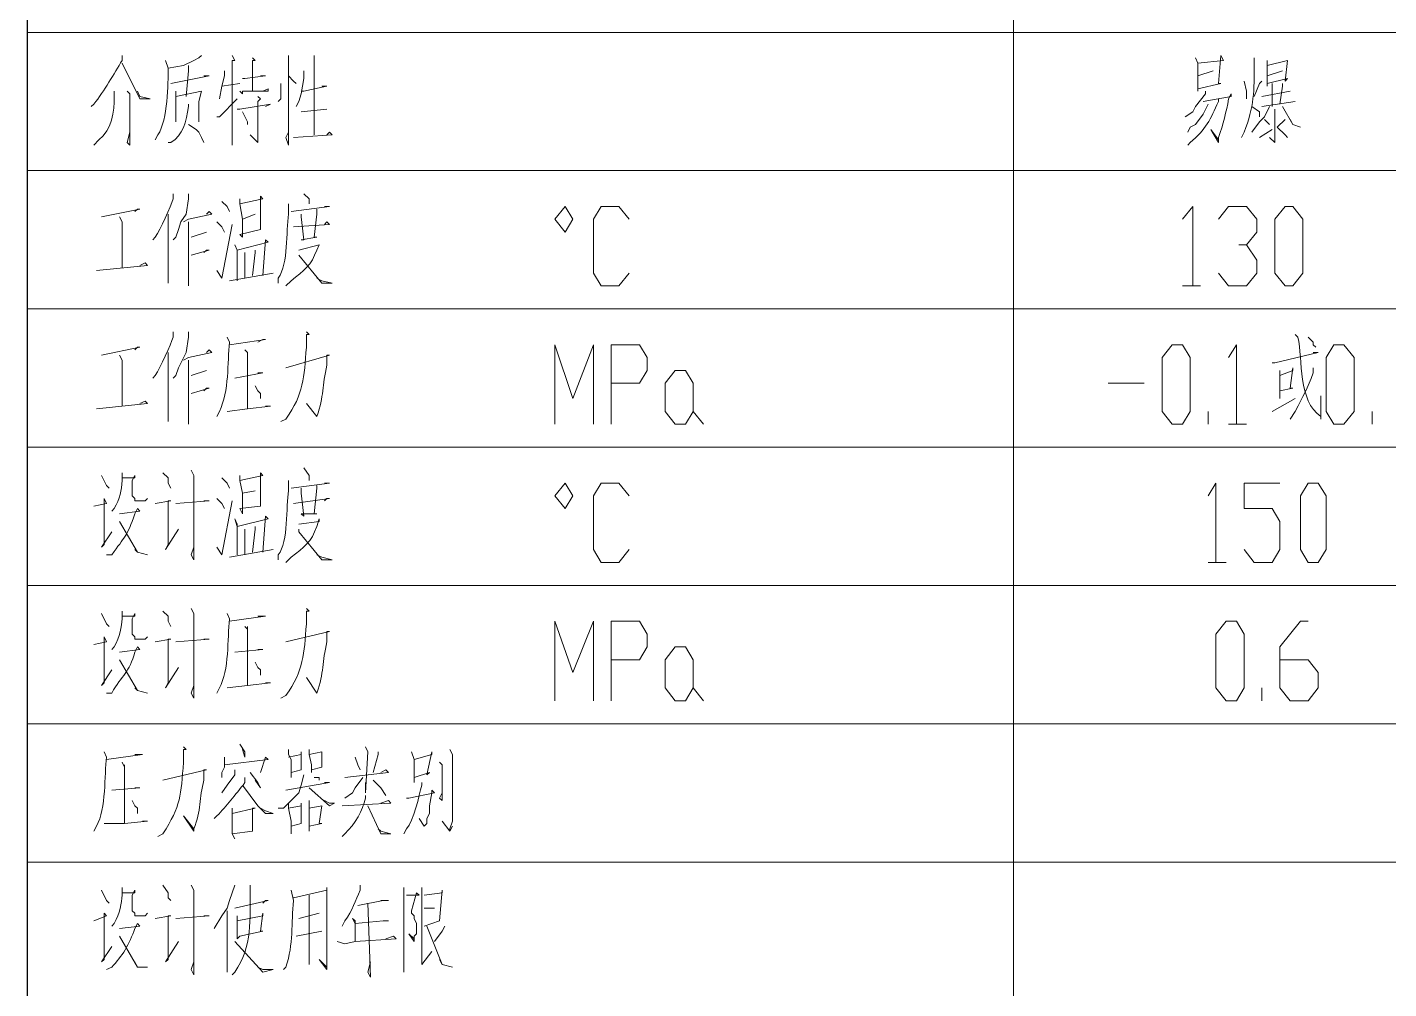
# Model space of a CAD drawing. Header units: millimetres. Extents: x 1435 to 2259, y 1083 to 2249.
# Drawn here: x 2074.3 to 2170, y 2110.7 to 2178.3 of the extents above; entities that cross this region are included whole.
import ezdxf

# ---------------------------------------------------------------- set-up
doc = ezdxf.new("R2010")
doc.units = ezdxf.units.MM
doc.layers.add('1', color=7, linetype='Continuous')

msp = doc.modelspace()

# ---------------------------------------------------------------- linework, layer by layer
at = {"layer": '1', "color": 0, "lineweight": 25}
msp.add_lwpolyline([(2240.665, 1828.579), (2240.665, 2230.699), (2074.345, 2230.699), (2074.345, 1760.539)], dxfattribs=at)
at = {"layer": '1', "color": 0, "lineweight": 9}
for points in [[(2143.645, 2197.399), (2143.645, 1838.299)], [(2240.665, 2177.959), (2074.345, 2177.959)], [(2081.005, 2175.799), (2082.265, 2173.279), (2082.985, 2173.279), (2082.265, 2173.459), (2082.085, 2173.819)], [(2086.585, 2176.339), (2086.405, 2176.159), (2086.045, 2175.979), (2085.325, 2175.619), (2084.245, 2175.439)], [(2085.685, 2175.619), (2085.685, 2175.259), (2085.505, 2173.459)], [(2088.745, 2176.339), (2088.925, 2175.979), (2088.745, 2175.979), (2088.745, 2170.039), (2088.745, 2170.579), (2088.745, 2170.939)], [(2090.185, 2176.159), (2090.365, 2175.979), (2090.185, 2175.979), (2090.185, 2173.819)], [(2092.705, 2176.339), (2092.705, 2175.979), (2092.705, 2170.039), (2092.525, 2170.579), (2092.705, 2170.939)], [(2094.505, 2176.339), (2094.505, 2175.979), (2094.505, 2170.759)], [(2156.425, 2176.159), (2156.605, 2175.799), (2156.605, 2173.819), (2156.605, 2173.999), (2158.225, 2174.359), (2158.045, 2174.359), (2158.225, 2176.339), (2158.405, 2175.979), (2156.605, 2175.799)], [(2161.465, 2175.979), (2161.465, 2175.619), (2161.465, 2174.179)], [(2161.465, 2175.619), (2162.905, 2175.979), (2162.905, 2175.979), (2162.725, 2174.539), (2162.905, 2174.719), (2161.465, 2174.359)], [(2084.425, 2174.359), (2087.125, 2174.899), (2086.945, 2174.899), (2086.765, 2174.899)], [(2088.205, 2175.259), (2088.205, 2174.899), (2088.025, 2174.179), (2087.845, 2173.279)], [(2089.465, 2174.719), (2089.465, 2174.719), (2089.645, 2174.719), (2091.085, 2174.899), (2090.905, 2174.899), (2090.725, 2174.899)], [(2092.705, 2174.899), (2093.065, 2174.539), (2093.245, 2174.359)], [(2093.785, 2175.259), (2093.785, 2174.719), (2093.605, 2173.639), (2093.425, 2173.099), (2093.245, 2172.739)], [(2156.605, 2174.899), (2157.685, 2175.259)], [(2161.465, 2174.899), (2162.545, 2175.259)], [(2081.365, 2173.819), (2081.545, 2173.639), (2081.545, 2170.039), (2081.365, 2170.219), (2081.545, 2170.939)], [(2084.785, 2173.819), (2084.785, 2173.459), (2084.785, 2171.659), (2084.785, 2172.199)], [(2084.785, 2173.459), (2086.585, 2173.819), (2086.585, 2173.819), (2086.405, 2173.099), (2086.405, 2172.379), (2086.405, 2172.019), (2086.405, 2171.659), (2086.405, 2171.839), (2086.405, 2172.199)], [(2088.025, 2174.179), (2089.285, 2174.359)], [(2089.285, 2173.819), (2089.465, 2173.639), (2089.465, 2173.819), (2091.265, 2173.819), (2091.265, 2173.999), (2090.905, 2173.819)], [(2092.165, 2174.359), (2092.165, 2173.639), (2092.165, 2173.279), (2091.985, 2173.099)], [(2093.605, 2173.819), (2093.785, 2173.819), (2095.405, 2174.179), (2095.225, 2174.179), (2095.045, 2174.179)], [(2157.145, 2173.819), (2157.145, 2173.639), (2156.425, 2172.739), (2156.245, 2172.379), (2155.705, 2172.019)], [(2159.845, 2174.539), (2160.025, 2173.819), (2160.025, 2173.639), (2160.025, 2173.279)], [(2161.105, 2174.539), (2160.925, 2174.359), (2160.565, 2173.459)], [(2163.085, 2173.819), (2161.105, 2173.459)], [(2161.825, 2174.359), (2161.825, 2174.179), (2161.825, 2172.739)], [(2162.545, 2174.359), (2162.545, 2174.179), (2162.365, 2172.919)], [(2087.665, 2172.019), (2087.845, 2172.019), (2089.105, 2173.279)], [(2089.105, 2172.559), (2089.105, 2172.559), (2089.285, 2172.559), (2091.445, 2172.919), (2091.445, 2172.919), (2091.085, 2172.739)], [(2090.545, 2173.459), (2090.725, 2173.279), (2090.545, 2173.099), (2090.545, 2170.579), (2090.545, 2170.219), (2090.545, 2170.219), (2090.005, 2170.759), (2090.545, 2170.219), (2090.545, 2170.399)], [(2157.325, 2172.919), (2157.325, 2172.919), (2156.965, 2172.199), (2156.425, 2171.479), (2156.065, 2171.299), (2155.885, 2170.939)], [(2160.385, 2172.739), (2160.925, 2172.379), (2160.925, 2172.019)], [(2161.645, 2172.739), (2161.285, 2172.019), (2161.285, 2172.019), (2160.925, 2171.659), (2160.385, 2170.939)], [(2161.105, 2172.739), (2163.445, 2173.099)], [(2162.545, 2172.739), (2163.265, 2171.479), (2163.805, 2171.299), (2163.265, 2171.479), (2163.085, 2171.839)], [(2089.465, 2172.379), (2089.825, 2171.659), (2089.825, 2171.479)], [(2093.605, 2172.379), (2095.405, 2172.559)], [(2161.285, 2171.839), (2161.645, 2171.479)], [(2162.005, 2172.559), (2162.005, 2172.379), (2162.005, 2170.219), (2161.645, 2170.579), (2162.005, 2170.219)], [(2162.725, 2171.839), (2162.185, 2171.299), (2162.725, 2170.759), (2162.905, 2170.579)], [(2085.685, 2171.479), (2086.225, 2171.119), (2086.405, 2170.939), (2086.585, 2170.579), (2086.765, 2170.219)], [(2093.065, 2170.579), (2095.765, 2170.759), (2095.585, 2170.939), (2095.405, 2170.759)], [(2160.925, 2170.579), (2161.825, 2171.119)], [(2240.665, 2168.239), (2074.345, 2168.239)], [(2085.685, 2166.619), (2085.685, 2166.259), (2085.505, 2165.179), (2085.145, 2164.639), (2084.965, 2164.099), (2084.785, 2163.559), (2084.605, 2163.379)], [(2088.025, 2166.079), (2088.385, 2165.719), (2088.565, 2165.359)], [(2089.285, 2166.259), (2089.285, 2165.899), (2089.465, 2164.819), (2089.465, 2163.559), (2089.285, 2163.739), (2090.725, 2164.099), (2090.725, 2164.099), (2090.725, 2166.439), (2090.905, 2166.259), (2089.285, 2165.899)], [(2093.785, 2166.619), (2094.145, 2166.259), (2094.145, 2165.899)], [(2079.565, 2164.999), (2082.265, 2165.539), (2082.085, 2165.539), (2081.905, 2165.359)], [(2084.245, 2165.179), (2084.245, 2160.319), (2084.245, 2160.859), (2084.245, 2161.219)], [(2085.325, 2164.639), (2085.685, 2164.819), (2087.305, 2165.179), (2087.125, 2165.359), (2086.945, 2165.179)], [(2089.465, 2164.819), (2090.365, 2165.179)], [(2092.885, 2165.359), (2095.585, 2165.719), (2095.405, 2165.719), (2095.225, 2165.719)], [(2093.605, 2165.179), (2093.605, 2164.999), (2093.785, 2163.379), (2093.605, 2163.379), (2094.685, 2163.559), (2094.505, 2163.559), (2094.685, 2165.179), (2094.685, 2165.539)], [(2111.425, 2164.819), (2112.145, 2165.719), (2112.685, 2164.819), (2112.145, 2163.919), (2111.425, 2164.819)], [(2116.645, 2161.039), (2115.925, 2160.139), (2114.665, 2160.139), (2114.125, 2161.039), (2114.125, 2164.819), (2114.665, 2165.719), (2115.925, 2165.719), (2116.645, 2164.819)], [(2155.525, 2164.819), (2156.245, 2165.719), (2156.245, 2160.139)], [(2158.045, 2164.819), (2158.765, 2165.719), (2160.025, 2165.719), (2160.745, 2164.819), (2160.745, 2163.919), (2160.025, 2163.019), (2159.485, 2163.019)], [(2162.725, 2160.139), (2162.005, 2161.039), (2162.005, 2164.819), (2162.725, 2165.719), (2163.265, 2165.719), (2163.985, 2164.819), (2163.985, 2161.039), (2163.265, 2160.139), (2162.725, 2160.139)], [(2080.825, 2164.999), (2081.005, 2164.639), (2081.005, 2161.399)], [(2085.685, 2164.639), (2085.685, 2161.939), (2085.685, 2160.859), (2085.685, 2160.139), (2085.685, 2161.219)], [(2087.665, 2164.639), (2088.025, 2164.279), (2088.205, 2163.919)], [(2087.665, 2161.219), (2088.025, 2160.679), (2088.745, 2164.459)], [(2093.065, 2164.279), (2095.585, 2164.459), (2095.405, 2164.639), (2095.225, 2164.459)], [(2085.865, 2163.559), (2086.945, 2163.919)], [(2090.905, 2160.859), (2091.085, 2163.379), (2091.265, 2163.199), (2089.105, 2162.659), (2088.925, 2163.019), (2089.105, 2162.659), (2089.105, 2160.499)], [(2085.865, 2162.299), (2087.125, 2162.659), (2086.945, 2162.659), (2086.765, 2162.479)], [(2089.645, 2160.679), (2089.645, 2162.479), (2089.645, 2162.479)], [(2090.365, 2162.659), (2090.365, 2162.479), (2090.185, 2160.859)], [(2093.425, 2162.299), (2093.425, 2162.299), (2095.045, 2160.319), (2095.765, 2160.319), (2095.765, 2160.319), (2095.045, 2160.499), (2094.685, 2160.679)], [(2160.025, 2163.019), (2160.745, 2161.939), (2160.745, 2161.039), (2160.025, 2160.139), (2158.765, 2160.139), (2158.045, 2161.039)], [(2079.205, 2161.219), (2082.805, 2161.579), (2082.625, 2161.759), (2082.265, 2161.579)], [(2088.565, 2160.499), (2091.625, 2161.039)], [(2155.525, 2160.139), (2156.785, 2160.139)], [(2240.665, 2158.519), (2074.345, 2158.519)], [(2085.685, 2156.899), (2085.685, 2156.539), (2085.505, 2155.459), (2084.965, 2154.379), (2084.785, 2153.839), (2084.605, 2153.659)], [(2164.345, 2156.539), (2164.705, 2156.179), (2164.705, 2155.999), (2164.885, 2155.819)], [(2079.565, 2155.279), (2082.265, 2155.819), (2082.085, 2155.819), (2081.905, 2155.639)], [(2084.245, 2155.459), (2084.245, 2150.599), (2084.245, 2151.139), (2084.245, 2151.499)], [(2085.325, 2154.919), (2085.685, 2155.099), (2087.305, 2155.459), (2087.125, 2155.639), (2086.945, 2155.459)], [(2088.565, 2155.999), (2091.085, 2156.359), (2090.905, 2156.359), (2090.545, 2156.179)], [(2089.645, 2155.639), (2089.825, 2155.459), (2089.825, 2155.459), (2089.825, 2151.499)], [(2111.425, 2150.419), (2111.425, 2155.999), (2112.685, 2152.219), (2114.125, 2155.999), (2114.125, 2150.419)], [(2115.385, 2150.419), (2115.385, 2155.999), (2117.365, 2155.999), (2117.905, 2155.099), (2117.905, 2154.199), (2117.365, 2153.299), (2115.385, 2153.299)], [(2154.805, 2150.419), (2154.085, 2151.319), (2154.085, 2155.099), (2154.805, 2155.999), (2155.525, 2155.999), (2156.065, 2155.099), (2156.065, 2151.319), (2155.525, 2150.419), (2154.805, 2150.419)], [(2158.765, 2155.099), (2159.305, 2155.999), (2159.305, 2150.419)], [(2161.825, 2154.739), (2162.005, 2154.739), (2162.005, 2154.739), (2165.065, 2155.459), (2164.885, 2155.459), (2164.705, 2155.459)], [(2166.145, 2150.419), (2165.605, 2151.319), (2165.605, 2155.099), (2166.145, 2155.999), (2166.865, 2155.999), (2167.585, 2155.099), (2167.585, 2151.319), (2166.865, 2150.419), (2166.145, 2150.419)], [(2080.825, 2155.279), (2081.005, 2154.919), (2081.005, 2151.679)], [(2085.685, 2154.919), (2085.685, 2152.219), (2085.685, 2151.139), (2085.685, 2150.419), (2085.685, 2151.499)], [(2085.865, 2153.839), (2086.945, 2154.199)], [(2088.925, 2153.659), (2090.905, 2154.019), (2090.725, 2154.019), (2090.545, 2154.019)], [(2120.605, 2150.419), (2119.885, 2150.419), (2119.165, 2151.319), (2119.165, 2153.299), (2119.885, 2154.199), (2120.605, 2154.199), (2121.145, 2153.299), (2121.145, 2151.319), (2120.605, 2150.419)], [(2162.365, 2154.199), (2162.365, 2153.839), (2162.365, 2152.219), (2162.365, 2152.759), (2163.265, 2152.939), (2163.085, 2152.939), (2163.265, 2154.379), (2163.265, 2154.199), (2162.365, 2153.839)], [(2085.865, 2152.579), (2087.125, 2152.939), (2086.945, 2152.939), (2086.765, 2152.759)], [(2090.365, 2153.119), (2090.545, 2152.759), (2090.725, 2152.579), (2090.725, 2152.219)], [(2150.305, 2153.299), (2152.825, 2153.299)], [(2079.205, 2151.499), (2082.805, 2151.859), (2082.625, 2152.039), (2082.265, 2151.859)], [(2088.385, 2151.319), (2089.825, 2151.499), (2091.445, 2151.679), (2091.085, 2151.679)], [(2161.825, 2151.319), (2161.825, 2151.319), (2163.445, 2152.219)], [(2121.145, 2151.319), (2121.865, 2150.419)], [(2157.325, 2150.419), (2157.325, 2151.319)], [(2168.845, 2150.419), (2168.845, 2151.319)], [(2158.765, 2150.419), (2160.025, 2150.419)], [(2240.665, 2148.799), (2074.345, 2148.799)], [(2083.885, 2146.999), (2084.245, 2146.639), (2084.245, 2146.279), (2084.425, 2145.919)], [(2085.865, 2147.179), (2086.045, 2146.819), (2086.045, 2140.879), (2085.865, 2141.239), (2086.045, 2141.779)], [(2089.285, 2146.819), (2089.285, 2146.459), (2089.465, 2145.559), (2089.465, 2144.119), (2089.285, 2144.479), (2090.725, 2144.659), (2090.725, 2144.659), (2090.725, 2146.999), (2090.905, 2146.819), (2089.285, 2146.459)], [(2093.785, 2147.359), (2094.145, 2146.819), (2094.145, 2146.459)], [(2079.565, 2146.819), (2079.925, 2146.099), (2080.105, 2145.919)], [(2081.005, 2146.639), (2081.905, 2146.639), (2081.905, 2146.819), (2081.725, 2146.459), (2081.725, 2145.379), (2081.905, 2145.199), (2081.905, 2145.019), (2082.085, 2145.019), (2082.265, 2145.019), (2082.445, 2145.019), (2082.625, 2145.019), (2082.805, 2145.199)], [(2088.025, 2146.639), (2088.385, 2146.279), (2088.565, 2145.919)], [(2092.885, 2145.919), (2095.585, 2146.279), (2095.405, 2146.279), (2095.225, 2146.279)], [(2093.605, 2145.919), (2093.605, 2145.559), (2093.785, 2143.939), (2093.605, 2144.119), (2094.685, 2144.119), (2094.505, 2144.119), (2094.685, 2145.919), (2094.685, 2146.099)], [(2111.425, 2145.379), (2112.145, 2146.279), (2112.685, 2145.379), (2112.145, 2144.479), (2111.425, 2145.379)], [(2116.645, 2141.599), (2115.925, 2140.699), (2114.665, 2140.699), (2114.125, 2141.599), (2114.125, 2145.379), (2114.665, 2146.279), (2115.925, 2146.279), (2116.645, 2145.379)], [(2157.325, 2145.379), (2157.865, 2146.279), (2157.865, 2140.699)], [(2159.845, 2141.599), (2160.565, 2140.699), (2161.825, 2140.699), (2162.365, 2141.599), (2162.365, 2143.579), (2161.825, 2144.479), (2159.845, 2144.479), (2159.845, 2146.279), (2162.365, 2146.279)], [(2164.345, 2140.699), (2163.805, 2141.599), (2163.805, 2145.379), (2164.345, 2146.279), (2165.065, 2146.279), (2165.605, 2145.379), (2165.605, 2141.599), (2165.065, 2140.699), (2164.345, 2140.699)], [(2079.025, 2144.659), (2079.925, 2144.839), (2079.745, 2145.199), (2079.745, 2144.659), (2079.745, 2141.959), (2079.565, 2141.779), (2080.285, 2142.859)], [(2083.345, 2144.839), (2084.425, 2145.019), (2084.245, 2145.019), (2084.245, 2141.959), (2084.065, 2141.599), (2084.965, 2143.039)], [(2084.785, 2144.839), (2087.125, 2145.019), (2086.945, 2145.019), (2086.765, 2145.019)], [(2087.665, 2145.199), (2088.025, 2144.839), (2088.205, 2144.479)], [(2087.665, 2141.779), (2088.025, 2141.239), (2088.745, 2145.019)], [(2089.465, 2145.559), (2090.365, 2145.739)], [(2093.065, 2144.839), (2095.585, 2145.199), (2095.405, 2145.199), (2095.225, 2145.019)], [(2080.825, 2143.579), (2080.825, 2143.579), (2082.085, 2141.419), (2082.805, 2141.239), (2082.085, 2141.419), (2081.905, 2141.599)], [(2090.905, 2141.419), (2091.085, 2143.939), (2091.265, 2143.759), (2089.105, 2143.219), (2088.925, 2143.759), (2089.105, 2143.399), (2089.105, 2141.239)], [(2089.645, 2141.239), (2089.645, 2143.039), (2089.645, 2143.039)], [(2090.365, 2143.219), (2090.365, 2143.039), (2090.185, 2141.419)], [(2093.425, 2143.039), (2093.425, 2142.859), (2095.045, 2140.879), (2095.765, 2140.879), (2095.765, 2140.879), (2095.045, 2141.059), (2094.685, 2141.239)], [(2088.565, 2141.059), (2091.625, 2141.599)], [(2157.325, 2140.699), (2158.585, 2140.699)], [(2240.665, 2139.079), (2074.345, 2139.079)], [(2083.885, 2137.279), (2084.245, 2136.919), (2084.245, 2136.559), (2084.425, 2136.199)], [(2085.865, 2137.459), (2086.045, 2137.099), (2086.045, 2131.159), (2085.865, 2131.519), (2086.045, 2132.059)], [(2079.565, 2137.099), (2079.925, 2136.379), (2080.105, 2136.199)], [(2081.005, 2136.919), (2081.905, 2136.919), (2081.905, 2137.099), (2081.725, 2136.739), (2081.725, 2135.659), (2081.905, 2135.479), (2081.905, 2135.299), (2082.085, 2135.299), (2082.265, 2135.299), (2082.445, 2135.299), (2082.625, 2135.299), (2082.805, 2135.479)], [(2088.565, 2136.559), (2091.085, 2136.919), (2090.905, 2136.919), (2090.545, 2136.919)], [(2111.425, 2130.979), (2111.425, 2136.559), (2112.685, 2132.959), (2114.125, 2136.559), (2114.125, 2130.979)], [(2115.385, 2130.979), (2115.385, 2136.559), (2117.365, 2136.559), (2117.905, 2135.659), (2117.905, 2134.759), (2117.365, 2133.859), (2115.385, 2133.859)], [(2158.585, 2130.979), (2157.865, 2131.879), (2157.865, 2135.659), (2158.585, 2136.559), (2159.305, 2136.559), (2159.845, 2135.659), (2159.845, 2131.879), (2159.305, 2130.979), (2158.585, 2130.979)], [(2162.365, 2133.859), (2164.345, 2133.859), (2165.065, 2132.959), (2165.065, 2131.879), (2164.345, 2130.979), (2163.085, 2130.979), (2162.365, 2131.879), (2162.365, 2134.759), (2163.805, 2136.559), (2164.345, 2136.559)], [(2079.025, 2134.939), (2079.925, 2135.119), (2079.745, 2135.479), (2079.745, 2134.939), (2079.745, 2132.239), (2079.565, 2132.059), (2080.285, 2133.139)], [(2089.645, 2136.199), (2089.825, 2136.019), (2089.825, 2136.199), (2089.825, 2132.059)], [(2083.345, 2135.119), (2084.425, 2135.299), (2084.245, 2135.299), (2084.245, 2132.239), (2084.065, 2131.879), (2084.965, 2133.319)], [(2084.785, 2135.119), (2087.125, 2135.299), (2086.945, 2135.299), (2086.765, 2135.299)], [(2088.925, 2134.399), (2090.905, 2134.579), (2090.725, 2134.579), (2090.545, 2134.579)], [(2120.605, 2130.979), (2119.885, 2130.979), (2119.165, 2131.879), (2119.165, 2133.859), (2119.885, 2134.759), (2120.605, 2134.759), (2121.145, 2133.859), (2121.145, 2131.879), (2120.605, 2130.979)], [(2080.825, 2133.859), (2080.825, 2133.859), (2082.085, 2131.699), (2082.805, 2131.519), (2082.085, 2131.699), (2081.905, 2131.879)], [(2090.365, 2133.679), (2090.545, 2133.319), (2090.725, 2133.139), (2090.725, 2132.779)], [(2088.385, 2131.879), (2089.825, 2132.059), (2091.445, 2132.239), (2091.265, 2132.239), (2091.085, 2132.239)], [(2121.145, 2131.879), (2121.865, 2130.979)], [(2161.105, 2130.979), (2161.105, 2131.879)], [(2240.665, 2129.359), (2074.345, 2129.359)], [(2089.285, 2127.919), (2089.645, 2127.379), (2089.645, 2127.019), (2089.465, 2127.559)], [(2098.105, 2127.739), (2098.285, 2127.379), (2098.105, 2124.499), (2098.105, 2125.219)], [(2079.925, 2126.839), (2082.445, 2127.199), (2082.265, 2127.199), (2081.905, 2127.199)], [(2088.205, 2127.019), (2088.205, 2126.299), (2088.025, 2125.939), (2088.025, 2125.579), (2088.025, 2125.939), (2088.205, 2126.299)], [(2088.205, 2126.479), (2091.265, 2126.839), (2091.085, 2127.019), (2090.725, 2125.939)], [(2092.705, 2127.559), (2092.705, 2127.199), (2092.885, 2126.839), (2092.885, 2125.579), (2092.885, 2125.939), (2093.605, 2126.119), (2093.605, 2126.119), (2093.605, 2127.379), (2093.605, 2127.199), (2092.705, 2127.019)], [(2094.145, 2127.559), (2094.145, 2127.199), (2094.325, 2126.479), (2094.325, 2125.939), (2094.325, 2126.119), (2095.045, 2126.299), (2095.045, 2126.299), (2095.045, 2127.379), (2095.045, 2127.379), (2094.145, 2127.199)], [(2097.385, 2127.019), (2097.565, 2126.479), (2097.745, 2126.119)], [(2099.005, 2127.379), (2099.005, 2127.199), (2098.645, 2125.939)], [(2101.345, 2127.379), (2101.525, 2126.839), (2101.525, 2125.219), (2101.525, 2125.579), (2102.605, 2125.939), (2102.425, 2125.759), (2102.785, 2127.379), (2102.785, 2127.199), (2101.525, 2126.839)], [(2104.045, 2127.559), (2104.225, 2127.199), (2104.225, 2127.199), (2104.225, 2122.519), (2104.045, 2121.979), (2104.045, 2121.799), (2103.505, 2122.519), (2104.045, 2121.799), (2104.225, 2122.159)], [(2081.005, 2126.659), (2081.185, 2126.299), (2081.185, 2126.479), (2081.185, 2122.339)], [(2088.925, 2126.119), (2088.925, 2125.759), (2088.385, 2125.039), (2088.025, 2124.499)], [(2090.005, 2125.939), (2090.545, 2125.219), (2090.725, 2124.859), (2090.365, 2125.399)], [(2096.665, 2125.579), (2099.725, 2125.939), (2099.545, 2126.119), (2099.185, 2125.939)], [(2103.325, 2126.659), (2103.505, 2126.479), (2103.505, 2126.299), (2103.505, 2123.959), (2103.325, 2124.139), (2103.505, 2124.499)], [(2080.285, 2124.679), (2082.265, 2124.859), (2082.085, 2124.859), (2081.905, 2124.859)], [(2089.465, 2125.039), (2090.005, 2124.319), (2090.545, 2123.599), (2091.085, 2123.059), (2091.625, 2123.059), (2091.085, 2123.239), (2090.725, 2123.419)], [(2093.785, 2125.759), (2093.605, 2125.039), (2093.425, 2124.499), (2093.065, 2124.139), (2092.705, 2123.779), (2092.345, 2123.419), (2091.985, 2123.419)], [(2092.525, 2124.679), (2095.585, 2125.219), (2095.405, 2125.219), (2095.225, 2125.219)], [(2094.145, 2124.859), (2095.585, 2123.599), (2095.945, 2123.779), (2095.585, 2123.779), (2095.225, 2123.959)], [(2094.505, 2125.579), (2094.865, 2125.579), (2094.865, 2125.399)], [(2097.925, 2125.579), (2097.385, 2124.859), (2097.205, 2124.499), (2096.665, 2124.139)], [(2098.645, 2125.399), (2099.185, 2124.859), (2099.545, 2124.319)], [(2081.725, 2123.959), (2081.905, 2123.599), (2082.085, 2123.419), (2082.085, 2123.059)], [(2094.145, 2123.959), (2094.145, 2123.419), (2094.145, 2121.799), (2094.145, 2122.159), (2095.045, 2122.339), (2094.865, 2122.339), (2095.045, 2123.599), (2095.045, 2123.599), (2094.145, 2123.419)], [(2096.485, 2123.599), (2099.905, 2123.779), (2099.725, 2123.959), (2099.185, 2123.779)], [(2100.985, 2124.139), (2101.165, 2124.139), (2102.965, 2124.499), (2102.785, 2124.679), (2102.785, 2124.499), (2102.605, 2123.599), (2102.605, 2123.059), (2102.425, 2122.699), (2102.425, 2122.339), (2102.245, 2122.159), (2101.885, 2122.699)], [(2088.745, 2123.419), (2088.745, 2123.059), (2088.745, 2121.619), (2088.925, 2121.259), (2088.745, 2121.619), (2090.185, 2121.799), (2090.185, 2121.799), (2090.185, 2123.419), (2090.365, 2123.419), (2088.745, 2123.059)], [(2092.705, 2123.779), (2092.705, 2123.419), (2092.885, 2122.519), (2092.885, 2121.619), (2092.885, 2122.159), (2093.605, 2122.339), (2093.605, 2122.339), (2093.605, 2123.779), (2093.605, 2123.599), (2092.705, 2123.419)], [(2098.285, 2123.599), (2099.185, 2121.619), (2099.905, 2121.619), (2099.185, 2121.799), (2099.005, 2121.979)], [(2079.745, 2122.339), (2081.185, 2122.339), (2082.805, 2122.519), (2082.625, 2122.519), (2082.445, 2122.519)], [(2240.665, 2119.639), (2074.345, 2119.639)], [(2079.565, 2117.659), (2079.925, 2116.939), (2080.105, 2116.759)], [(2081.005, 2117.479), (2081.905, 2117.479), (2081.905, 2117.659), (2081.725, 2117.299), (2081.725, 2116.219), (2081.905, 2116.039), (2081.905, 2115.859), (2082.085, 2115.859), (2082.625, 2115.859), (2082.805, 2116.039)], [(2083.885, 2118.019), (2084.245, 2117.479), (2084.245, 2117.119), (2084.425, 2116.939)], [(2085.865, 2118.019), (2086.045, 2117.659), (2086.045, 2111.719), (2085.865, 2112.079), (2086.045, 2112.619)], [(2088.925, 2118.019), (2088.745, 2117.479), (2088.565, 2116.939), (2088.385, 2116.399), (2088.025, 2115.859), (2087.485, 2114.959)], [(2094.145, 2117.299), (2094.145, 2113.159), (2094.145, 2112.439), (2094.145, 2113.339)], [(2100.805, 2117.839), (2100.805, 2117.299), (2100.805, 2111.899), (2100.805, 2112.799)], [(2100.985, 2117.299), (2101.885, 2117.299), (2101.705, 2117.479), (2101.345, 2116.219), (2101.345, 2116.039), (2101.525, 2115.859), (2101.525, 2115.679), (2101.705, 2115.319), (2101.705, 2114.959), (2101.705, 2114.599), (2101.525, 2114.419), (2101.525, 2114.059), (2101.165, 2114.599), (2101.525, 2114.239)], [(2102.065, 2117.839), (2102.065, 2112.619), (2102.065, 2112.439), (2102.785, 2113.339)], [(2102.245, 2117.299), (2103.505, 2117.479), (2103.505, 2117.659), (2103.325, 2115.499), (2103.325, 2115.499), (2102.245, 2115.139)], [(2088.925, 2116.399), (2091.265, 2116.939), (2091.085, 2116.939), (2090.905, 2116.759)], [(2097.565, 2116.579), (2099.365, 2116.939), (2099.725, 2116.939), (2099.365, 2116.939), (2099.185, 2116.939)], [(2098.285, 2116.759), (2098.465, 2111.539), (2098.285, 2111.899), (2098.465, 2112.619)], [(2102.965, 2116.399), (2102.245, 2116.399)], [(2079.025, 2115.499), (2079.925, 2115.859), (2079.745, 2116.039), (2079.745, 2115.499), (2079.745, 2112.799), (2079.565, 2112.619), (2080.285, 2113.699)], [(2083.345, 2115.679), (2084.425, 2115.859), (2084.245, 2115.859), (2084.245, 2112.799), (2084.065, 2112.619), (2084.965, 2114.059)], [(2084.785, 2115.679), (2087.125, 2115.859), (2086.945, 2115.859), (2086.765, 2115.859)], [(2088.385, 2116.219), (2088.385, 2112.799), (2088.385, 2111.899), (2088.385, 2112.259), (2088.385, 2112.799)], [(2089.105, 2115.859), (2089.105, 2115.499), (2089.105, 2114.779), (2089.105, 2114.239), (2089.285, 2114.419), (2090.905, 2114.779), (2090.725, 2114.779), (2090.905, 2116.039), (2090.905, 2115.859), (2089.105, 2115.499)], [(2094.865, 2116.039), (2093.425, 2115.679)], [(2099.725, 2115.499), (2099.365, 2115.499), (2097.385, 2115.319), (2097.205, 2115.679), (2097.385, 2115.499), (2097.385, 2114.059)], [(2080.825, 2114.419), (2080.825, 2114.419), (2082.085, 2112.259), (2082.805, 2112.259), (2082.085, 2112.259), (2081.905, 2112.619)], [(2093.245, 2114.419), (2095.045, 2114.779)], [(2096.125, 2114.059), (2096.665, 2113.879), (2097.385, 2114.059), (2100.265, 2114.239), (2100.085, 2114.419), (2099.545, 2114.239)], [(2102.425, 2115.139), (2103.505, 2112.439), (2104.225, 2112.259), (2103.505, 2112.439), (2103.325, 2112.799)], [(2103.685, 2115.139), (2103.505, 2114.779), (2102.965, 2114.059)], [(2088.925, 2114.059), (2090.905, 2111.899), (2091.625, 2112.079), (2090.905, 2112.079), (2090.905, 2112.079), (2090.545, 2112.259)]]:
    msp.add_lwpolyline(points, dxfattribs=at)
for points, knots in [([(2081.005, 2176.339), (2081.005, 2176.339), (2081.005, 2175.979), (2081.005, 2175.979), (2080.465, 2175.079), (2079.745, 2173.819), (2079.025, 2172.919), (2079.025, 2172.919), (2078.845, 2172.739), (2078.845, 2172.739)], [0, 0, 0, 0, 1, 1, 1, 2, 2, 2, 3, 3, 3, 3]), ([(2084.065, 2175.979), (2084.065, 2175.979), (2084.245, 2175.439), (2084.245, 2175.439), (2084.245, 2174.359), (2084.245, 2171.839), (2083.525, 2170.759), (2083.525, 2170.759), (2083.345, 2170.399), (2083.345, 2170.399)], [0, 0, 0, 0, 1, 1, 1, 2, 2, 2, 3, 3, 3, 3]), ([(2160.565, 2176.159), (2160.565, 2176.159), (2160.565, 2175.799), (2160.565, 2175.799), (2160.565, 2173.819), (2160.565, 2172.739), (2159.845, 2170.939), (2159.845, 2170.939), (2159.665, 2170.579), (2159.665, 2170.579)], [0, 0, 0, 0, 1, 1, 1, 2, 2, 2, 3, 3, 3, 3]), ([(2080.465, 2173.819), (2080.465, 2173.819), (2080.465, 2173.459), (2080.465, 2173.459), (2080.465, 2172.379), (2080.285, 2171.119), (2079.385, 2170.399), (2079.385, 2170.399), (2079.025, 2170.039), (2079.025, 2170.039)], [0, 0, 0, 0, 1, 1, 1, 2, 2, 2, 3, 3, 3, 3]), ([(2156.965, 2173.099), (2156.965, 2173.099), (2156.965, 2173.099), (2156.965, 2173.099), (2156.965, 2173.099), (2158.945, 2173.459), (2158.945, 2173.459), (2158.945, 2173.459), (2158.945, 2173.639), (2158.945, 2173.639), (2158.945, 2173.639), (2158.765, 2173.279), (2158.765, 2173.279), (2158.585, 2172.379), (2158.405, 2171.479), (2158.045, 2170.579), (2158.045, 2170.579), (2158.045, 2170.219), (2158.045, 2170.219), (2158.045, 2170.219), (2157.505, 2171.119), (2157.505, 2171.119), (2157.505, 2171.119), (2158.045, 2170.399), (2158.045, 2170.399), (2158.045, 2170.399), (2158.045, 2170.579), (2158.045, 2170.579)], [0, 0, 0, 0, 1, 1, 1, 2, 2, 2, 3, 3, 3, 4, 4, 4, 5, 5, 5, 6, 6, 6, 7, 7, 7, 8, 8, 8, 9, 9, 9, 9]), ([(2085.685, 2172.919), (2085.685, 2172.919), (2085.685, 2172.739), (2085.685, 2172.739), (2085.505, 2171.659), (2085.325, 2170.759), (2084.425, 2170.219), (2084.425, 2170.219), (2084.245, 2170.219), (2084.245, 2170.219)], [0, 0, 0, 0, 1, 1, 1, 2, 2, 2, 3, 3, 3, 3]), ([(2158.045, 2173.279), (2158.045, 2173.279), (2158.045, 2173.099), (2158.045, 2173.099), (2157.505, 2171.839), (2157.145, 2171.119), (2156.065, 2170.219), (2156.065, 2170.219), (2155.885, 2170.039), (2155.885, 2170.039)], [0, 0, 0, 0, 1, 1, 1, 2, 2, 2, 3, 3, 3, 3]), ([(2084.605, 2166.619), (2084.605, 2166.619), (2084.605, 2166.259), (2084.605, 2166.259), (2084.425, 2165.719), (2083.705, 2164.099), (2083.345, 2163.559), (2083.345, 2163.559), (2083.165, 2163.379), (2083.165, 2163.379)], [0, 0, 0, 0, 1, 1, 1, 2, 2, 2, 3, 3, 3, 3]), ([(2092.705, 2165.899), (2092.705, 2165.899), (2092.705, 2165.179), (2092.705, 2165.179), (2092.525, 2163.919), (2092.705, 2161.759), (2091.985, 2160.679), (2091.985, 2160.679), (2091.985, 2160.319), (2091.985, 2160.319)], [0, 0, 0, 0, 1, 1, 1, 2, 2, 2, 3, 3, 3, 3]), ([(2093.425, 2162.659), (2093.425, 2162.659), (2094.865, 2163.019), (2094.865, 2163.019), (2094.865, 2163.019), (2094.865, 2163.019), (2094.865, 2163.019), (2094.865, 2163.019), (2094.685, 2162.659), (2094.685, 2162.659), (2094.325, 2161.579), (2093.785, 2161.219), (2092.885, 2160.499), (2092.885, 2160.499), (2092.525, 2160.139), (2092.525, 2160.139)], [0, 0, 0, 0, 1, 1, 1, 2, 2, 2, 3, 3, 3, 4, 4, 4, 5, 5, 5, 5]), ([(2084.605, 2156.899), (2084.605, 2156.899), (2084.605, 2156.539), (2084.605, 2156.539), (2084.425, 2155.999), (2083.705, 2154.379), (2083.345, 2153.839), (2083.345, 2153.839), (2083.165, 2153.659), (2083.165, 2153.659)], [0, 0, 0, 0, 1, 1, 1, 2, 2, 2, 3, 3, 3, 3]), ([(2088.385, 2156.539), (2088.385, 2156.539), (2088.565, 2156.179), (2088.565, 2156.179), (2088.385, 2154.739), (2088.565, 2152.759), (2087.845, 2151.319), (2087.845, 2151.319), (2087.665, 2150.959), (2087.665, 2150.959)], [0, 0, 0, 0, 1, 1, 1, 2, 2, 2, 3, 3, 3, 3]), ([(2093.965, 2156.899), (2093.965, 2156.899), (2094.145, 2156.719), (2094.145, 2156.719), (2094.145, 2156.719), (2093.965, 2156.719), (2093.965, 2156.719), (2093.965, 2156.719), (2093.965, 2155.819), (2093.965, 2155.819), (2093.785, 2153.659), (2093.785, 2152.579), (2092.525, 2150.779), (2092.525, 2150.779), (2092.165, 2150.599), (2092.165, 2150.599)], [0, 0, 0, 0, 1, 1, 1, 2, 2, 2, 3, 3, 3, 4, 4, 4, 5, 5, 5, 5]), ([(2163.445, 2156.719), (2163.445, 2156.719), (2163.625, 2156.539), (2163.625, 2156.539), (2163.985, 2154.919), (2163.625, 2152.039), (2165.245, 2150.959), (2165.245, 2150.959), (2165.245, 2150.779), (2165.245, 2150.779), (2165.245, 2150.779), (2165.245, 2152.399), (2165.245, 2152.399), (2165.245, 2152.399), (2165.245, 2150.959), (2165.245, 2150.959)], [0, 0, 0, 0, 1, 1, 1, 2, 2, 2, 3, 3, 3, 4, 4, 4, 5, 5, 5, 5]), ([(2092.525, 2154.379), (2092.525, 2154.379), (2095.585, 2155.279), (2095.585, 2155.279), (2095.585, 2155.279), (2095.405, 2155.279), (2095.405, 2155.279), (2095.405, 2155.279), (2095.405, 2154.559), (2095.405, 2154.559), (2095.045, 2153.119), (2095.225, 2152.399), (2094.685, 2150.959), (2094.685, 2150.959), (2094.685, 2150.959), (2094.685, 2150.959), (2094.685, 2150.959), (2093.965, 2151.859), (2093.965, 2151.859), (2093.965, 2151.859), (2094.685, 2150.959), (2094.685, 2150.959)], [0, 0, 0, 0, 1, 1, 1, 2, 2, 2, 3, 3, 3, 4, 4, 4, 5, 5, 5, 6, 6, 6, 7, 7, 7, 7]), ([(2164.705, 2154.379), (2164.705, 2154.379), (2164.705, 2154.019), (2164.705, 2154.019), (2164.345, 2152.939), (2163.985, 2152.399), (2163.445, 2151.319), (2163.445, 2151.319), (2163.085, 2150.779), (2163.085, 2150.779)], [0, 0, 0, 0, 1, 1, 1, 2, 2, 2, 3, 3, 3, 3]), ([(2081.005, 2146.999), (2081.005, 2146.999), (2081.005, 2146.459), (2081.005, 2146.459), (2081.005, 2145.739), (2080.825, 2145.199), (2080.465, 2144.479), (2080.465, 2144.479), (2080.285, 2144.299), (2080.285, 2144.299)], [0, 0, 0, 0, 1, 1, 1, 2, 2, 2, 3, 3, 3, 3]), ([(2092.705, 2146.459), (2092.705, 2146.459), (2092.705, 2145.739), (2092.705, 2145.739), (2092.525, 2144.659), (2092.705, 2142.139), (2091.985, 2141.239), (2091.985, 2141.239), (2091.985, 2140.879), (2091.985, 2140.879)], [0, 0, 0, 0, 1, 1, 1, 2, 2, 2, 3, 3, 3, 3]), ([(2080.825, 2144.119), (2080.825, 2144.119), (2082.265, 2144.299), (2082.265, 2144.299), (2082.265, 2144.299), (2082.085, 2144.479), (2082.085, 2144.479), (2082.085, 2144.479), (2081.905, 2144.119), (2081.905, 2144.119), (2081.365, 2142.499), (2081.185, 2142.499), (2080.285, 2141.239), (2080.285, 2141.239), (2079.925, 2141.239), (2079.925, 2141.239)], [0, 0, 0, 0, 1, 1, 1, 2, 2, 2, 3, 3, 3, 4, 4, 4, 5, 5, 5, 5]), ([(2093.425, 2143.399), (2093.425, 2143.399), (2094.865, 2143.579), (2094.865, 2143.579), (2094.865, 2143.579), (2094.865, 2143.759), (2094.865, 2143.759), (2094.865, 2143.759), (2094.685, 2143.219), (2094.685, 2143.219), (2094.325, 2142.139), (2093.785, 2141.779), (2092.885, 2141.059), (2092.885, 2141.059), (2092.525, 2140.699), (2092.525, 2140.699)], [0, 0, 0, 0, 1, 1, 1, 2, 2, 2, 3, 3, 3, 4, 4, 4, 5, 5, 5, 5]), ([(2081.005, 2137.279), (2081.005, 2137.279), (2081.005, 2136.739), (2081.005, 2136.739), (2081.005, 2136.199), (2080.825, 2135.479), (2080.465, 2134.759), (2080.465, 2134.759), (2080.285, 2134.579), (2080.285, 2134.579)], [0, 0, 0, 0, 1, 1, 1, 2, 2, 2, 3, 3, 3, 3]), ([(2093.965, 2137.459), (2093.965, 2137.459), (2094.145, 2137.279), (2094.145, 2137.279), (2094.145, 2137.279), (2093.965, 2137.279), (2093.965, 2137.279), (2093.965, 2137.279), (2093.965, 2136.379), (2093.965, 2136.379), (2093.785, 2134.219), (2093.785, 2133.139), (2092.525, 2131.339), (2092.525, 2131.339), (2092.165, 2131.159), (2092.165, 2131.159)], [0, 0, 0, 0, 1, 1, 1, 2, 2, 2, 3, 3, 3, 4, 4, 4, 5, 5, 5, 5]), ([(2088.385, 2137.099), (2088.385, 2137.099), (2088.565, 2136.739), (2088.565, 2136.739), (2088.385, 2135.299), (2088.565, 2133.139), (2087.845, 2131.879), (2087.845, 2131.879), (2087.665, 2131.519), (2087.665, 2131.519)], [0, 0, 0, 0, 1, 1, 1, 2, 2, 2, 3, 3, 3, 3]), ([(2092.525, 2135.119), (2092.525, 2135.119), (2095.585, 2135.839), (2095.585, 2135.839), (2095.585, 2135.839), (2095.405, 2135.839), (2095.405, 2135.839), (2095.405, 2135.839), (2095.405, 2135.119), (2095.405, 2135.119), (2095.045, 2133.679), (2095.225, 2132.959), (2094.685, 2131.519), (2094.685, 2131.519), (2094.685, 2131.519), (2094.685, 2131.519), (2094.685, 2131.519), (2093.965, 2132.599), (2093.965, 2132.599), (2093.965, 2132.599), (2094.685, 2131.519), (2094.685, 2131.519)], [0, 0, 0, 0, 1, 1, 1, 2, 2, 2, 3, 3, 3, 4, 4, 4, 5, 5, 5, 6, 6, 6, 7, 7, 7, 7]), ([(2080.825, 2134.399), (2080.825, 2134.399), (2082.265, 2134.579), (2082.265, 2134.579), (2082.265, 2134.579), (2082.085, 2134.759), (2082.085, 2134.759), (2082.085, 2134.759), (2081.905, 2134.399), (2081.905, 2134.399), (2081.545, 2132.959), (2081.005, 2132.779), (2080.285, 2131.519), (2080.285, 2131.519), (2079.925, 2131.519), (2079.925, 2131.519)], [0, 0, 0, 0, 1, 1, 1, 2, 2, 2, 3, 3, 3, 4, 4, 4, 5, 5, 5, 5]), ([(2085.325, 2127.739), (2085.325, 2127.739), (2085.505, 2127.559), (2085.505, 2127.559), (2085.505, 2127.559), (2085.325, 2127.559), (2085.325, 2127.559), (2085.325, 2127.559), (2085.325, 2126.659), (2085.325, 2126.659), (2085.145, 2124.319), (2085.145, 2123.599), (2083.885, 2121.619), (2083.885, 2121.619), (2083.525, 2121.439), (2083.525, 2121.439)], [0, 0, 0, 0, 1, 1, 1, 2, 2, 2, 3, 3, 3, 4, 4, 4, 5, 5, 5, 5]), ([(2079.745, 2127.379), (2079.745, 2127.379), (2079.925, 2127.019), (2079.925, 2127.019), (2079.745, 2125.759), (2079.925, 2123.419), (2079.205, 2122.159), (2079.205, 2122.159), (2079.025, 2121.799), (2079.025, 2121.799)], [0, 0, 0, 0, 1, 1, 1, 2, 2, 2, 3, 3, 3, 3]), ([(2083.885, 2125.399), (2083.885, 2125.399), (2086.945, 2126.119), (2086.945, 2126.119), (2086.945, 2126.119), (2086.765, 2126.119), (2086.765, 2126.119), (2086.765, 2126.119), (2086.765, 2125.399), (2086.765, 2125.399), (2086.405, 2124.139), (2086.585, 2123.239), (2086.045, 2121.979), (2086.045, 2121.979), (2086.045, 2121.799), (2086.045, 2121.799), (2086.045, 2121.799), (2085.325, 2122.879), (2085.325, 2122.879), (2085.325, 2122.879), (2086.045, 2121.979), (2086.045, 2121.979)], [0, 0, 0, 0, 1, 1, 1, 2, 2, 2, 3, 3, 3, 4, 4, 4, 5, 5, 5, 6, 6, 6, 7, 7, 7, 7]), ([(2089.645, 2125.579), (2089.645, 2125.579), (2089.645, 2125.219), (2089.645, 2125.219), (2088.925, 2124.319), (2088.385, 2123.599), (2087.665, 2122.879), (2087.665, 2122.879), (2087.485, 2122.699), (2087.485, 2122.699)], [0, 0, 0, 0, 1, 1, 1, 2, 2, 2, 3, 3, 3, 3]), ([(2102.065, 2125.219), (2102.065, 2125.219), (2102.065, 2125.039), (2102.065, 2125.039), (2101.885, 2124.319), (2101.525, 2122.519), (2100.985, 2121.979), (2100.985, 2121.979), (2100.805, 2121.619), (2100.805, 2121.619)], [0, 0, 0, 0, 1, 1, 1, 2, 2, 2, 3, 3, 3, 3]), ([(2098.105, 2124.319), (2098.105, 2124.319), (2098.105, 2124.139), (2098.105, 2124.139), (2097.925, 2123.239), (2097.385, 2122.339), (2096.665, 2121.619), (2096.665, 2121.619), (2096.485, 2121.439), (2096.485, 2121.439)], [0, 0, 0, 0, 1, 1, 1, 2, 2, 2, 3, 3, 3, 3]), ([(2081.005, 2117.839), (2081.005, 2117.839), (2081.005, 2117.299), (2081.005, 2117.299), (2081.005, 2116.759), (2080.825, 2116.039), (2080.465, 2115.319), (2080.465, 2115.319), (2080.285, 2115.139), (2080.285, 2115.139)], [0, 0, 0, 0, 1, 1, 1, 2, 2, 2, 3, 3, 3, 3]), ([(2090.005, 2118.019), (2090.005, 2118.019), (2090.005, 2117.659), (2090.005, 2117.659), (2090.005, 2115.679), (2090.185, 2113.699), (2088.925, 2111.899), (2088.925, 2111.899), (2088.745, 2111.719), (2088.745, 2111.719)], [0, 0, 0, 0, 1, 1, 1, 2, 2, 2, 3, 3, 3, 3]), ([(2092.885, 2117.659), (2092.885, 2117.659), (2093.065, 2116.939), (2093.065, 2116.939), (2092.885, 2115.319), (2093.065, 2113.879), (2092.525, 2112.259), (2092.525, 2112.259), (2092.345, 2112.079), (2092.345, 2112.079)], [0, 0, 0, 0, 1, 1, 1, 2, 2, 2, 3, 3, 3, 3]), ([(2093.065, 2117.119), (2093.065, 2117.119), (2095.405, 2117.659), (2095.405, 2117.659), (2095.405, 2117.659), (2095.405, 2117.839), (2095.405, 2117.839), (2095.405, 2117.839), (2095.405, 2116.939), (2095.405, 2116.939), (2095.405, 2115.499), (2095.405, 2113.879), (2095.405, 2112.439), (2095.405, 2112.439), (2095.405, 2112.079), (2095.405, 2112.079), (2095.405, 2112.079), (2094.865, 2112.799), (2094.865, 2112.799), (2094.865, 2112.799), (2095.405, 2112.259), (2095.405, 2112.259)], [0, 0, 0, 0, 1, 1, 1, 2, 2, 2, 3, 3, 3, 4, 4, 4, 5, 5, 5, 6, 6, 6, 7, 7, 7, 7]), ([(2096.485, 2115.139), (2096.485, 2115.139), (2096.665, 2115.499), (2096.665, 2115.499), (2097.205, 2116.219), (2097.385, 2116.939), (2097.745, 2117.659), (2097.745, 2117.659), (2097.745, 2118.019), (2097.745, 2118.019)], [0, 0, 0, 0, 1, 1, 1, 2, 2, 2, 3, 3, 3, 3]), ([(2080.825, 2114.959), (2080.825, 2114.959), (2082.265, 2115.139), (2082.265, 2115.139), (2082.265, 2115.139), (2082.085, 2115.319), (2082.085, 2115.319), (2082.085, 2115.319), (2081.905, 2114.959), (2081.905, 2114.959), (2081.545, 2113.879), (2081.005, 2112.979), (2080.285, 2112.259), (2080.285, 2112.259), (2079.925, 2112.079), (2079.925, 2112.079)], [0, 0, 0, 0, 1, 1, 1, 2, 2, 2, 3, 3, 3, 4, 4, 4, 5, 5, 5, 5])]:
    msp.add_open_spline(points, degree=3, knots=knots, dxfattribs=at)

doc.saveas('drawing.dxf')
